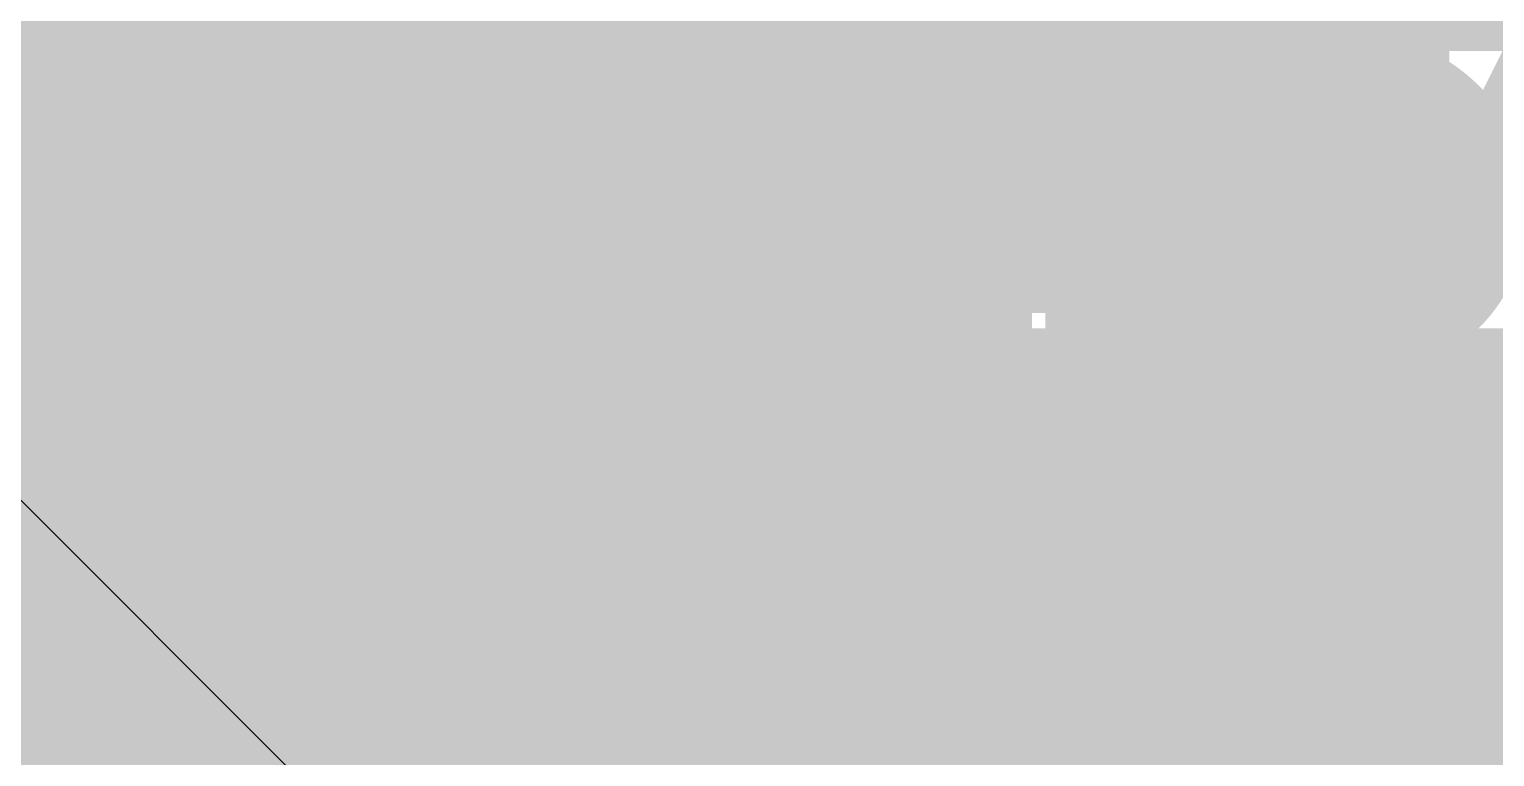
# Model space of a CAD drawing. Header units: inches. Extents: x -35 to 304, y -8 to 63.
# Drawn here: x 6.102 to 8.249, y 5.094 to 6.159 of the extents above; entities that cross this region are included whole.
import ezdxf

# ---------------------------------------------------------------- set-up
doc = ezdxf.new("R2010")
doc.units = ezdxf.units.IN
for name, color, linetype in [('Bottom Layer', 5, 'Continuous'), ('Bottom Overlay', 54, 'Continuous'), ('Bottom Paste', 16, 'Continuous'), ('Bottom Solder', 6, 'Continuous'), ('Drill Drawing', 1, 'Continuous'), ('Layer 2', 16, 'Continuous'), ('Layer 3', 76, 'Continuous'), ('Top Layer', 1, 'Continuous'), ('Top Overlay', 2, 'Continuous'), ('Top Paste', 8, 'Continuous'), ('Top Solder', 216, 'Continuous'), ('Via Holes', 16, 'Continuous')]:
    doc.layers.add(name, color=color, linetype=linetype)

# ---------------------------------------------------------------- blocks, each defined once
blk = doc.blocks.new('TSA016A2518A_B_2')
at = {"layer": 'Bottom Overlay', "const_width": 0.127}
blk.add_lwpolyline([(-1.3664184, -1.71196), (1.3664184, -1.71196)], dxfattribs=at)
blk = doc.blocks.new('EYSHSNZWZ_12')
at = {"layer": 'Top Layer'}
blk.add_hatch(color=1, dxfattribs=at).paths.add_polyline_path([(-4.07499947, -1.12500156), (-3.52500057, -1.12500156), (-3.52500057, -1.42500096), (-4.07499947, -1.42500096)])
at = {"layer": 'Top Paste'}
for points in [[(-4.07499947, -1.12500156), (-3.52500057, -1.12500156), (-3.52500057, -1.42500096), (-4.07499947, -1.42500096)], [(-4.01999704, -1.4250035), (-3.57999792, -1.4250035), (-3.57999792, -1.1250041), (-4.01999704, -1.1250041)]]:
    blk.add_hatch(color=8, dxfattribs=at).paths.add_polyline_path(points)
at = {"layer": 'Top Solder'}
blk.add_hatch(color=216, dxfattribs=at).paths.add_polyline_path([(-4.176599469999999, -1.02340156), (-3.42340057, -1.02340156), (-3.42340057, -1.52660096), (-4.176599469999999, -1.52660096)])
at = {"layer": 'Top Overlay', "const_width": 0.0762}
for points in [[(-4.318000000000001, -1.6764), (-4.318000000000001, 1.6764)], [(-4.318000000000001, -1.6764), (4.318000000000001, -1.6764)]]:
    blk.add_lwpolyline(points, dxfattribs=at)
at = {"layer": 'Top Overlay', "const_width": 0.0381}
blk.add_lwpolyline([(-4.337050000000001, -1.6764, 1), (-4.29895, -1.6764, 1)], format="xyb", close=True, dxfattribs=at)
blk.add_lwpolyline([(-4.337050000000001, -1.6764, 1), (-4.29895, -1.6764, 1)], format="xyb", close=True, dxfattribs=at)
blk = doc.blocks.new('R___0201_18')
at = {"layer": 'Top Layer'}
for points in [[(-0.40999791, 0.18499963), (-0.13999845, 0.18499963), (-0.13999845, -0.18499963), (-0.40999791, -0.18499963)], [(0.14000099, 0.18499963), (0.41000045, 0.18499963), (0.41000045, -0.18499963), (0.14000099, -0.18499963)]]:
    blk.add_hatch(color=1, dxfattribs=at).paths.add_polyline_path(points)
at = {"layer": 'Top Paste'}
for points in [[(-0.40999791, 0.18499963), (-0.13999845, 0.18499963), (-0.13999845, -0.18499963), (-0.40999791, -0.18499963)], [(0.14000099, 0.18499963), (0.41000045, 0.18499963), (0.41000045, -0.18499963), (0.14000099, -0.18499963)]]:
    blk.add_hatch(color=8, dxfattribs=at).paths.add_polyline_path(points)
at = {"layer": 'Top Solder'}
for points in [[(-0.46499907, 0.24000079), (-0.08499729, 0.24000079), (-0.08499729, -0.24000079), (-0.46499907, -0.24000079)], [(0.08499983, 0.24000079), (0.46500161, 0.24000079), (0.46500161, -0.24000079), (0.08499983, -0.24000079)]]:
    blk.add_hatch(color=216, dxfattribs=at).paths.add_polyline_path(points)
at = {"layer": 'Top Overlay', "const_width": 0.0762}
for points in [[(-0.4826, 0.254), (0.4826, 0.254)], [(-0.4826, 0.254), (-0.4826, -0.254)], [(0.4826, 0.254), (0.4826, -0.254)], [(-0.4826, -0.254), (0.4826, -0.254)]]:
    blk.add_lwpolyline(points, dxfattribs=at)
at = {"layer": 'Top Overlay', "const_width": 0.0381}
for points in [[(-0.5016499999999999, 0.254, 1), (-0.46355, 0.254, 1)], [(-0.5016499999999999, 0.254, 1), (-0.46355, 0.254, 1)], [(0.46355, 0.254, 1), (0.5016499999999999, 0.254, 1)], [(0.46355, 0.254, 1), (0.5016499999999999, 0.254, 1)], [(-0.5016499999999999, -0.254, 1), (-0.46355, -0.254, 1)], [(-0.5016499999999999, -0.254, 1), (-0.46355, -0.254, 1)], [(0.46355, -0.254, 1), (0.5016499999999999, -0.254, 1)], [(0.46355, -0.254, 1), (0.5016499999999999, -0.254, 1)]]:
    blk.add_lwpolyline(points, format="xyb", close=True, dxfattribs=at)
blk = doc.blocks.new('R___0201_25')
at = {"layer": 'Top Layer'}
for points in [[(-0.40999791, 0.18499963), (-0.13999845, 0.18499963), (-0.13999845, -0.18499963), (-0.40999791, -0.18499963)], [(0.14000099, 0.18499963), (0.41000045, 0.18499963), (0.41000045, -0.18499963), (0.14000099, -0.18499963)]]:
    blk.add_hatch(color=1, dxfattribs=at).paths.add_polyline_path(points)
at = {"layer": 'Top Paste'}
for points in [[(-0.40999791, 0.18499963), (-0.13999845, 0.18499963), (-0.13999845, -0.18499963), (-0.40999791, -0.18499963)], [(0.14000099, 0.18499963), (0.41000045, 0.18499963), (0.41000045, -0.18499963), (0.14000099, -0.18499963)]]:
    blk.add_hatch(color=8, dxfattribs=at).paths.add_polyline_path(points)
at = {"layer": 'Top Solder'}
for points in [[(-0.46499907, 0.24000079), (-0.08499729, 0.24000079), (-0.08499729, -0.24000079), (-0.46499907, -0.24000079)], [(0.08499983, 0.24000079), (0.46500161, 0.24000079), (0.46500161, -0.24000079), (0.08499983, -0.24000079)]]:
    blk.add_hatch(color=216, dxfattribs=at).paths.add_polyline_path(points)
at = {"layer": 'Top Overlay', "const_width": 0.0762}
for points in [[(-0.4826, -0.254), (-0.4826, 0.254)], [(-0.4826, 0.254), (0.4826, 0.254)], [(0.4826, -0.254), (0.4826, 0.254)], [(-0.4826, -0.254), (0.4826, -0.254)]]:
    blk.add_lwpolyline(points, dxfattribs=at)
at = {"layer": 'Top Overlay', "const_width": 0.0381}
for points in [[(-0.5016499999999999, 0.254, 1), (-0.46355, 0.254, 1)], [(-0.5016499999999999, 0.254, 1), (-0.46355, 0.254, 1)], [(0.46355, 0.254, 1), (0.5016499999999999, 0.254, 1)], [(0.46355, 0.254, 1), (0.5016499999999999, 0.254, 1)], [(-0.5016499999999999, -0.254, 1), (-0.46355, -0.254, 1)], [(-0.5016499999999999, -0.254, 1), (-0.46355, -0.254, 1)], [(0.46355, -0.254, 1), (0.5016499999999999, -0.254, 1)], [(0.46355, -0.254, 1), (0.5016499999999999, -0.254, 1)]]:
    blk.add_lwpolyline(points, format="xyb", close=True, dxfattribs=at)
blk = doc.blocks.new('R___0201_27')
at = {"layer": 'Top Layer'}
for points in [[(-0.40999791, 0.18499963), (-0.13999845, 0.18499963), (-0.13999845, -0.18499963), (-0.40999791, -0.18499963)], [(0.14000099, 0.18499963), (0.41000045, 0.18499963), (0.41000045, -0.18499963), (0.14000099, -0.18499963)]]:
    blk.add_hatch(color=1, dxfattribs=at).paths.add_polyline_path(points)
at = {"layer": 'Top Paste'}
for points in [[(-0.40999791, 0.18499963), (-0.13999845, 0.18499963), (-0.13999845, -0.18499963), (-0.40999791, -0.18499963)], [(0.14000099, 0.18499963), (0.41000045, 0.18499963), (0.41000045, -0.18499963), (0.14000099, -0.18499963)]]:
    blk.add_hatch(color=8, dxfattribs=at).paths.add_polyline_path(points)
at = {"layer": 'Top Solder'}
for points in [[(-0.46499907, 0.24000079), (-0.08499729, 0.24000079), (-0.08499729, -0.24000079), (-0.46499907, -0.24000079)], [(0.08499983, 0.24000079), (0.46500161, 0.24000079), (0.46500161, -0.24000079), (0.08499983, -0.24000079)]]:
    blk.add_hatch(color=216, dxfattribs=at).paths.add_polyline_path(points)
at = {"layer": 'Top Overlay', "const_width": 0.0762}
for points in [[(-0.4826, -0.254), (-0.4826, 0.254)], [(-0.4826, 0.254), (0.4826, 0.254)], [(0.4826, -0.254), (0.4826, 0.254)], [(-0.4826, -0.254), (0.4826, -0.254)]]:
    blk.add_lwpolyline(points, dxfattribs=at)
at = {"layer": 'Top Overlay', "const_width": 0.0381}
for points in [[(-0.5016499999999999, 0.254, 1), (-0.46355, 0.254, 1)], [(-0.5016499999999999, 0.254, 1), (-0.46355, 0.254, 1)], [(0.46355, 0.254, 1), (0.5016499999999999, 0.254, 1)], [(0.46355, 0.254, 1), (0.5016499999999999, 0.254, 1)], [(-0.5016499999999999, -0.254, 1), (-0.46355, -0.254, 1)], [(-0.5016499999999999, -0.254, 1), (-0.46355, -0.254, 1)], [(0.46355, -0.254, 1), (0.5016499999999999, -0.254, 1)], [(0.46355, -0.254, 1), (0.5016499999999999, -0.254, 1)]]:
    blk.add_lwpolyline(points, format="xyb", close=True, dxfattribs=at)
blk = doc.blocks.new('R___0201_B_28')
at = {"layer": 'Bottom Layer'}
for points in [[(-0.40999791, 0.18499963), (-0.13999845, 0.18499963), (-0.13999845, -0.18499963), (-0.40999791, -0.18499963)], [(0.14000099, 0.18499963), (0.41000045, 0.18499963), (0.41000045, -0.18499963), (0.14000099, -0.18499963)]]:
    blk.add_hatch(color=5, dxfattribs=at).paths.add_polyline_path(points)
at = {"layer": 'Bottom Paste'}
for points in [[(-0.40999791, 0.18499963), (-0.13999845, 0.18499963), (-0.13999845, -0.18499963), (-0.40999791, -0.18499963)], [(0.14000099, 0.18499963), (0.41000045, 0.18499963), (0.41000045, -0.18499963), (0.14000099, -0.18499963)]]:
    blk.add_hatch(color=16, dxfattribs=at).paths.add_polyline_path(points)
at = {"layer": 'Bottom Solder'}
for points in [[(-0.46499907, 0.24000079), (-0.08499729, 0.24000079), (-0.08499729, -0.24000079), (-0.46499907, -0.24000079)], [(0.08499983, 0.24000079), (0.46500161, 0.24000079), (0.46500161, -0.24000079), (0.08499983, -0.24000079)]]:
    blk.add_hatch(color=6, dxfattribs=at).paths.add_polyline_path(points)
at = {"layer": 'Bottom Overlay', "const_width": 0.0762}
for points in [[(0.4826, 0.254), (-0.4826, 0.254)], [(-0.4826, -0.254), (-0.4826, 0.254)], [(0.4826, -0.254), (0.4826, 0.254)], [(0.4826, -0.254), (-0.4826, -0.254)]]:
    blk.add_lwpolyline(points, dxfattribs=at)
at = {"layer": 'Bottom Overlay', "const_width": 0.0381}
for points in [[(-0.5016499999999999, 0.254, 1), (-0.46355, 0.254, 1)], [(-0.5016499999999999, 0.254, 1), (-0.46355, 0.254, 1)], [(0.46355, 0.254, 1), (0.5016499999999999, 0.254, 1)], [(0.46355, 0.254, 1), (0.5016499999999999, 0.254, 1)], [(-0.5016499999999999, -0.254, 1), (-0.46355, -0.254, 1)], [(-0.5016499999999999, -0.254, 1), (-0.46355, -0.254, 1)], [(0.46355, -0.254, 1), (0.5016499999999999, -0.254, 1)], [(0.46355, -0.254, 1), (0.5016499999999999, -0.254, 1)]]:
    blk.add_lwpolyline(points, format="xyb", close=True, dxfattribs=at)

msp = doc.modelspace()

# ---------------------------------------------------------------- hatches: boundary and pattern name
at = {"layer": 'Bottom Layer'}
for points in [[(5.64507634, 3.66460532), (7.05287642, 3.66460532), (7.05287642, 6.81239176), (5.64507634, 6.81239176)], [(5.670069939999999, 3.748412619999999), (6.81946058, 3.748412619999999), (6.81946058, 6.814609180000001), (5.670069939999999, 6.814609180000001)], [(5.670069939999999, 5.1484149), (7.5716765, 5.1484149), (7.5716765, 6.8123943), (5.670069939999999, 6.8123943)], [(6.02813882, 6.06820224), (7.260978619999999, 6.06820224), (7.260978619999999, 6.81239176), (6.02813882, 6.81239176)], [(6.81946058, 6.06892614), (7.0916927, 6.06892614), (7.0916927, 6.8123943), (6.81946058, 6.8123943)], [(6.65536896, 4.91784386), (8.2254852, 4.91784386), (8.2254852, 5.59401218), (6.65536896, 5.59401218)], [(7.780670239999999, 3.81104394), (8.63817424, 3.81104394), (8.63817424, 5.59401218), (7.780670239999999, 5.59401218)]]:
    msp.add_hatch(color=5, dxfattribs=at).paths.add_polyline_path(points)
h = msp.add_hatch(color=5, dxfattribs=at)
edge = h.paths.add_edge_path()
edge.add_arc((8.04794174, 5.89912714), 0.1499997, 0, 360)
at = {"layer": 'Bottom Solder'}
h = msp.add_hatch(color=6, dxfattribs=at)
edge = h.paths.add_edge_path()
edge.add_arc((8.04794174, 5.89912714), 0.2515997, 0, 360)
at = {"layer": 'Layer 2'}
h = msp.add_hatch(color=16, dxfattribs=at)
edge = h.paths.add_edge_path()
edge.add_arc((7.629057639999999, 6.24620544), 0.1499997, 0, 360)
at = {"layer": 'Layer 3'}
h = msp.add_hatch(color=76, dxfattribs=at)
edge = h.paths.add_edge_path()
edge.add_arc((8.04794174, 5.89912714), 0.1499997, 0, 360)
at = {"layer": 'Top Layer'}
for points in [[(7.456665299999999, 5.84541122), (8.08106842, 5.84541122), (8.08106842, 6.409555379999999), (7.456665299999999, 6.409555379999999)], [(6.208161319999999, 5.132994559999999), (6.478163319999999, 5.132994559999999), (6.478163319999999, 6.33478032), (6.208161319999999, 6.33478032)], [(7.595669339999999, 3.867612279999999), (8.168871139999998, 3.867612279999999), (8.168871139999998, 5.2948332), (7.595669339999999, 5.2948332)]]:
    msp.add_hatch(color=1, dxfattribs=at).paths.add_polyline_path(points)
h = msp.add_hatch(color=1, dxfattribs=at)
edge = h.paths.add_edge_path()
edge.add_arc((7.629057639999999, 6.24620544), 0.1499997, 0, 360)
at = {"layer": 'Top Solder'}
h = msp.add_hatch(color=216, dxfattribs=at)
edge = h.paths.add_edge_path()
edge.add_arc((7.629057639999999, 6.24620544), 0.2515997, 0, 360)
at = {"layer": 'Via Holes'}
h = msp.add_hatch(color=7, dxfattribs=at)
edge = h.paths.add_edge_path()
edge.add_arc((8.04794174, 5.89912714), 0.07499858, 0, 360)

# ---------------------------------------------------------------- linework, layer by layer
at = {"layer": 'Drill Drawing', "const_width": 0.0508}
for points in [[(7.375057640000001, 6.50020544), (7.629057639999999, 5.992205439999999)], [(7.629057639999999, 5.992205439999999), (7.883057639999999, 6.50020544)], [(7.79394174, 6.15312714), (8.301941739999998, 6.15312714)], [(7.79394174, 6.15312714), (8.04794174, 5.64512714)], [(8.04794174, 5.64512714), (8.301941739999998, 6.15312714)]]:
    msp.add_lwpolyline(points, dxfattribs=at)
at = {"layer": 'Drill Drawing', "const_width": 0.0254}
for points in [[(7.78124174, 6.15312714, 1), (7.80664174, 6.15312714, 1)], [(7.78124174, 6.15312714, 1), (7.80664174, 6.15312714, 1)], [(7.616357639999999, 5.992205439999999, 1), (7.641757639999999, 5.992205439999999, 1)], [(7.616357639999999, 5.992205439999999, 1), (7.641757639999999, 5.992205439999999, 1)], [(8.03524174, 5.64512714, 1), (8.06064174, 5.64512714, 1)], [(8.03524174, 5.64512714, 1), (8.06064174, 5.64512714, 1)]]:
    msp.add_lwpolyline(points, format="xyb", close=True, dxfattribs=at)
at = {"layer": 'Layer 2'}
msp.add_line((5.63414926, 5.9251723), (6.55555966, 5.0037619), dxfattribs=at)
at = {"layer": 'Layer 2', "const_width": 0.12500102}
for points in [[(5.297497659999999, 7.6405486), (7.029343319999999, 5.90870294)], [(5.18500614, 7.399484819999999), (6.92579006, 5.658700899999999)], [(5.17102598, 7.05990968), (6.8222368, 5.408698859999999)], [(5.229613619999999, 6.639577779999999), (6.71049458, 5.15869682)], [(7.029343319999999, 5.90870294), (8.36482198, 5.90870294)], [(6.92579006, 5.658700899999999), (8.5187663, 5.658700899999999)], [(6.8222368, 5.408698859999999), (8.62231956, 5.408698859999999)], [(6.71049458, 5.15869682), (8.72587282, 5.15869682)]]:
    msp.add_lwpolyline(points, dxfattribs=at)
at = {"layer": 'Layer 2', "const_width": 0.06249924}
for points in [[(6.9980937, 5.90870294, 1), (7.060592939999999, 5.90870294, 1)], [(6.9980937, 5.90870294, 1), (7.060592939999999, 5.90870294, 1)], [(6.894540439999999, 5.658700899999999, 1), (6.95703968, 5.658700899999999, 1)], [(6.894540439999999, 5.658700899999999, 1), (6.95703968, 5.658700899999999, 1)], [(6.790987179999999, 5.408698859999999, 1), (6.85348642, 5.408698859999999, 1)], [(6.790987179999999, 5.408698859999999, 1), (6.85348642, 5.408698859999999, 1)], [(6.679244959999999, 5.15869682, 1), (6.7417442, 5.15869682, 1)], [(6.679244959999999, 5.15869682, 1), (6.7417442, 5.15869682, 1)]]:
    msp.add_lwpolyline(points, format="xyb", close=True, dxfattribs=at)
at = {"layer": 'Layer 3', "const_width": 0.12500102}
for points in [[(6.2354206, 5.61871368), (6.2354206, 6.977562879999999)], [(6.572923100000001, 5.6511317), (6.572923100000001, 6.837766359999999)], [(7.425484259999999, 5.71723012), (7.60738128, 5.89912714)], [(7.60738128, 5.89912714), (8.04794174, 5.89912714)], [(7.425484259999999, 4.652147159999999), (7.425484259999999, 5.71723012)], [(6.572923100000001, 5.6511317), (7.014044899999999, 5.2100099)], [(6.2354206, 5.61871368), (6.76404286, 5.090091419999999)], [(5.97671906, 5.52385992), (6.514040819999999, 4.98653816)], [(7.014044899999999, 4.436671339999999), (7.014044899999999, 5.2100099)], [(6.76404286, 4.33311808), (6.76404286, 5.090091419999999)]]:
    msp.add_lwpolyline(points, dxfattribs=at)
at = {"layer": 'Layer 3', "const_width": 0.06249924}
for points in [[(7.57613166, 5.89912714, 1), (7.638630899999999, 5.89912714, 1)], [(7.57613166, 5.89912714, 1), (7.638630899999999, 5.89912714, 1)], [(8.01669212, 5.89912714, 1), (8.07919136, 5.89912714, 1)], [(7.394234640000001, 5.71723012, 1), (7.45673388, 5.71723012, 1)], [(7.394234640000001, 5.71723012, 1), (7.45673388, 5.71723012, 1)], [(6.54167348, 5.6511317, 1), (6.604172719999999, 5.6511317, 1)], [(6.54167348, 5.6511317, 1), (6.604172719999999, 5.6511317, 1)], [(6.20417098, 5.61871368, 1), (6.26667022, 5.61871368, 1)], [(6.20417098, 5.61871368, 1), (6.26667022, 5.61871368, 1)], [(6.98279528, 5.2100099, 1), (7.04529452, 5.2100099, 1)], [(6.98279528, 5.2100099, 1), (7.04529452, 5.2100099, 1)], [(6.732793239999999, 5.090091419999999, 1), (6.795292480000001, 5.090091419999999, 1)], [(6.732793239999999, 5.090091419999999, 1), (6.795292480000001, 5.090091419999999, 1)]]:
    msp.add_lwpolyline(points, format="xyb", close=True, dxfattribs=at)
at = {"layer": 'Top Layer'}
for points, const_width in [([(6.414663319999999, 6.024514239999999), (6.414663319999999, 6.049515459999999)], 0.127), ([(6.36816354, 5.97801446), (6.414663319999999, 6.024514239999999)], 0.127), ([(6.343162319999999, 5.903013339999999), (6.343162319999999, 5.97801446)], 0.127), ([(6.343162319999999, 5.97801446), (6.36816354, 5.97801446)], 0.127), ([(6.893161220000001, 5.903013339999999), (6.926562219999999, 5.86961234)], 0.2032), ([(6.926562219999999, 5.81961244), (6.926562219999999, 5.86961234)], 0.2032), ([(6.926562219999999, 5.81961244), (7.18226148, 5.563913179999999)], 0.2032), ([(7.18226148, 5.563913179999999), (9.91516178, 5.563913179999999)], 0.2032)]:
    msp.add_lwpolyline(points, dxfattribs=dict(at, const_width=const_width))
for points, const_width in [([(6.38291332, 6.049515459999999, 1), (6.44641332, 6.049515459999999, 1)], 0.0635), ([(6.38291332, 6.024514239999999, 1), (6.44641332, 6.024514239999999, 1)], 0.0635), ([(6.38291332, 6.024514239999999, 1), (6.44641332, 6.024514239999999, 1)], 0.0635), ([(6.31141232, 5.97801446, 1), (6.37491232, 5.97801446, 1)], 0.0635), ([(6.31141232, 5.97801446, 1), (6.37491232, 5.97801446, 1)], 0.0635), ([(6.33641354, 5.97801446, 1), (6.39991354, 5.97801446, 1)], 0.0635), ([(6.33641354, 5.97801446, 1), (6.39991354, 5.97801446, 1)], 0.0635), ([(6.84236122, 5.903013339999999, 1), (6.94396122, 5.903013339999999, 1)], 0.1016), ([(6.875762219999999, 5.86961234, 1), (6.977362219999999, 5.86961234, 1)], 0.1016), ([(6.875762219999999, 5.86961234, 1), (6.977362219999999, 5.86961234, 1)], 0.1016), ([(6.31141232, 5.903013339999999, 1), (6.37491232, 5.903013339999999, 1)], 0.0635), ([(6.875762219999999, 5.81961244, 1), (6.977362219999999, 5.81961244, 1)], 0.1016), ([(6.875762219999999, 5.81961244, 1), (6.977362219999999, 5.81961244, 1)], 0.1016), ([(7.13146148, 5.563913179999999, 1), (7.23306148, 5.563913179999999, 1)], 0.1016), ([(7.13146148, 5.563913179999999, 1), (7.23306148, 5.563913179999999, 1)], 0.1016)]:
    msp.add_lwpolyline(points, format="xyb", close=True, dxfattribs=dict(at, const_width=const_width))
at = {"layer": 'Top Overlay', "const_width": 0.0762}
for points in [[(7.678595259999999, 5.30989032), (7.80687034, 5.4356127)], [(7.80687034, 5.4356127), (7.932595259999999, 5.30989032)], [(7.678595259999999, 5.30989032), (7.932595259999999, 5.30989032)]]:
    msp.add_lwpolyline(points, dxfattribs=at)
at = {"layer": 'Top Overlay', "const_width": 0.0381}
for points in [[(7.78782034, 5.4356127, 1), (7.82592034, 5.4356127, 1)], [(7.78782034, 5.4356127, 1), (7.82592034, 5.4356127, 1)], [(7.65954526, 5.30989032, 1), (7.69764526, 5.30989032, 1)], [(7.65954526, 5.30989032, 1), (7.69764526, 5.30989032, 1)], [(7.91354526, 5.30989032, 1), (7.95164526, 5.30989032, 1)], [(7.91354526, 5.30989032, 1), (7.95164526, 5.30989032, 1)]]:
    msp.add_lwpolyline(points, format="xyb", close=True, dxfattribs=at)

# ---------------------------------------------------------------- block references
for name, p in [('EYSHSNZWZ_12', (11.60607026, 7.27041218)), ('R___0201_27', (6.618160499999999, 5.903013339999999)), ('R___0201_25', (6.0681616, 5.292595459999999))]:
    msp.add_blockref(name, p)
for name, p, rotation in [('TSA016A2518A_B_2', (4.92004604, 6.21467896), 90), ('R___0201_B_28', (7.883057639999999, 6.172199999999999), 270), ('R___0201_18', (7.137968959999999, 4.6946058), 90)]:
    msp.add_blockref(name, p, dxfattribs=dict(rotation=rotation))

doc.saveas('drawing.dxf')
